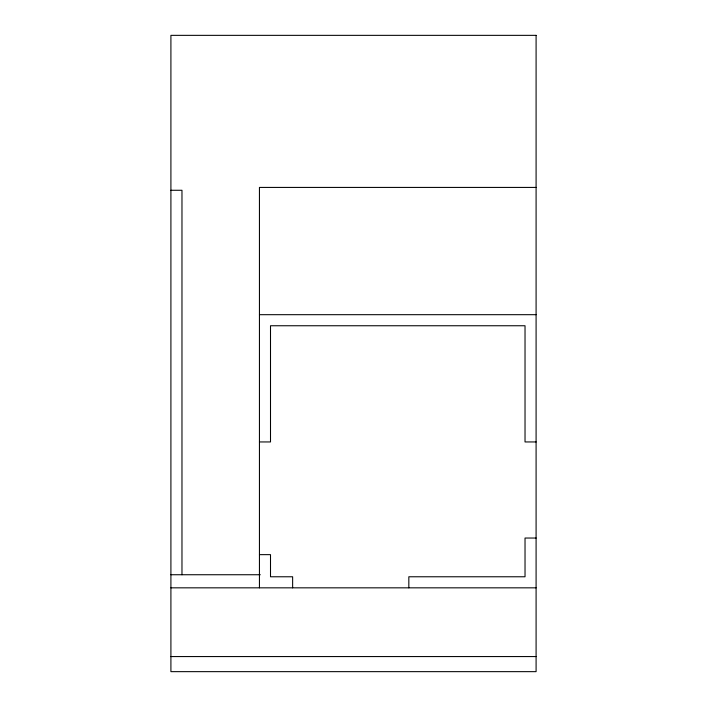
<?xml version="1.0" encoding="UTF-8"?>
<svg xmlns="http://www.w3.org/2000/svg" width="707" height="707" viewBox="0 0 707 707"><rect width="100%" height="100%" fill="white"/><g stroke="black" fill="none" stroke-linecap="round" stroke-linejoin="round"><path stroke-width="1.06" d="M536.092 187.426L259.442 187.426L259.442 587.835M170.908 190.271L181.973 190.271L181.973 574.738M259.442 314.686L536.092 314.686M259.442 441.946L270.507 441.946L270.507 325.75L525.027 325.75L525.027 441.946L536.092 441.946M536.092 538.036L525.027 538.036L525.027 576.771L408.832 576.771L408.832 587.835M259.442 554.642L270.507 554.642L270.507 576.771L292.636 576.771L292.636 587.835M170.908 574.738L260.3 574.738M170.908 587.835L536.092 587.835M170.908 656.564L536.092 656.564M536.092 35.35L170.908 35.35L170.908 671.65L536.092 671.65L536.092 35.35"/></g></svg>
